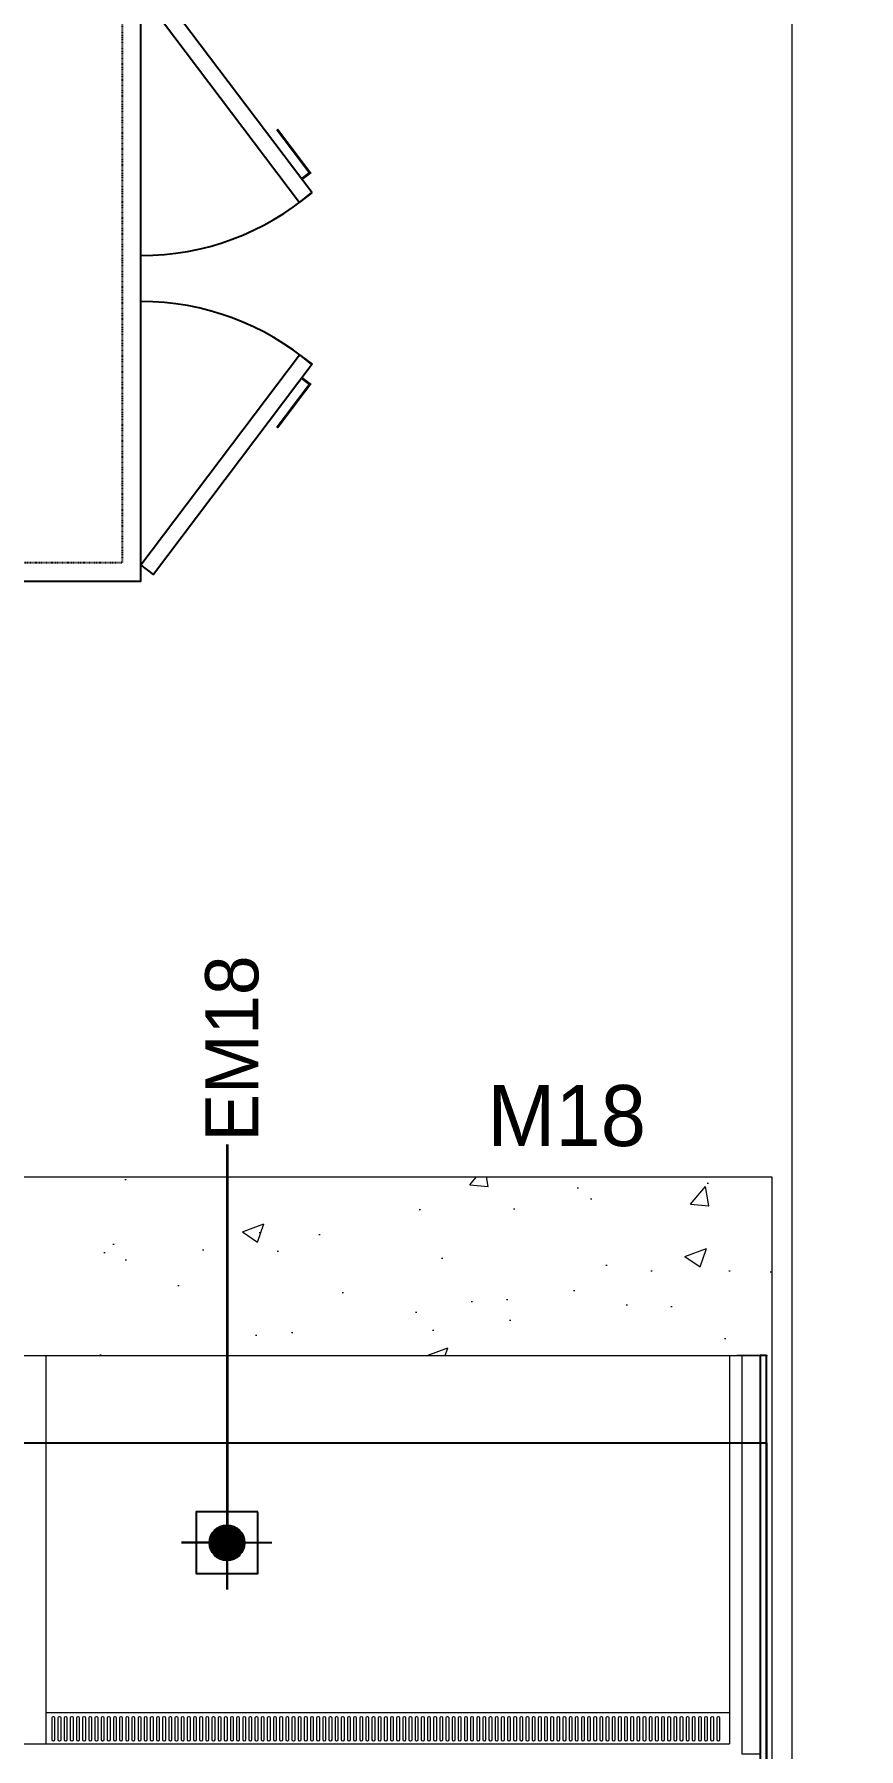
# Model space of a CAD drawing. Header units: centimetres. Extents: x -72470 to -43129, y -18750 to -16337.
# Drawn here: x -54829 to -54695.1, y -17297.2 to -17018.9 of the extents above; entities that cross this region are included whole.
import ezdxf

# ---------------------------------------------------------------- set-up
doc = ezdxf.new("R2010")
doc.units = ezdxf.units.CM
doc.header["$MEASUREMENT"] = 0
doc.linetypes.add('Dashed', pattern=[0.0056444444656372, 0.0028222222328186, -0.0028222222328186])
doc.linetypes.add('DUZ', pattern=[0])
doc.layers.get('0').update_dxf_attribs({"linetype": 'DUZ', "lineweight": 0})
for name, color, linetype in [('-DWG_ANA', 7, 'Continuous'), ('002 Çizgi', 7, 'Continuous'), ('11-021_500-BLOK B-str_zemin_kat$0$2DTARAMA1', 253, 'Continuous'), ('CAM', 4, 'Continuous'), ('S2000-002 Çizgi', 7, 'Continuous')]:
    doc.layers.add(name, color=color, linetype=linetype)
doc.layers.add('ELK', color=1, linetype='Continuous', lineweight=35)
doc.layers.add('TEFRIS', color=30, linetype='Continuous', lineweight=9)
doc.styles.add('TAKSİM', font='GOTHIC.TTF', dxfattribs={"height": 20})

# ---------------------------------------------------------------- blocks, each defined once
blk = doc.blocks.new('A$C01E77913')
at = {"layer": 'S2000-002 Çizgi'}
for points in [[(1.999996831329099, 26.79714285829232), (14.9999968313291, 26.79714285829414, -0.4142135623731128), (16.9999968313291, 24.79714285829414), (16.9999968313291, 2.000004429532964, -0.4142135623730951), (14.9999968313291, 4.4295329644e-06), (1.999996831329099, 4.4295347834e-06, -0.4142135623730774), (-3.1686709008e-06, 2.000004429534783), (-3.1686709008e-06, 24.79714285829232, -0.4142135623730951)], [(3.999996831329098, 24.79714285829141), (12.99999683132819, 24.79714285829232, -0.4142135623731679), (14.9999968313291, 22.79714285829232), (14.99999683132819, 4.000004429532964, -0.4142135623731362), (12.99999683132819, 2.000004429532964), (3.999996831329098, 2.000004429533873, -0.4142135623730466), (1.999996831329099, 4.000004429533873), (1.999996831329099, 22.79714285829141, -0.4142135623730541)]]:
    blk.add_lwpolyline(points, format="xyb", close=True, dxfattribs=at)
blk.add_lwpolyline([(4.713619910745819, 14.26656825662758), (12.2114784227283, 14.26656825662758), (12.2114784227283, 13.5171988007387), (4.713619910745819, 13.5171988007387)], close=True, dxfattribs=at)
blk.add_circle((8.462549166737062, 13.86656825662794), 3.823091046240757, dxfattribs=at)
blk = doc.blocks.new('A$C6C637BAC')
at = {"layer": '002 Çizgi', "color": 7}
for p, q in [((2.000064334431954, 139.9999900990297), (2.000064334431954, -9.900970326270908e-06)), ((55.31839607636357, 132.6686548947619), (55.31839607636357, 105.9968564754163)), ((59.66420006782573, 105.9968564754163), (59.66420006782573, 132.6686548947619)), ((63.14235428599204, 127.7038138954849), (63.59588721928594, 128.5208203922411)), ((63.59588721928594, 128.5208203922411), (64.23708895256277, 129.0110242902992)), ((64.23708895256277, 129.0110242902992), (64.97212508582743, 129.1744255896483)), ((64.97212508582743, 129.1744255896483), (65.70716121909209, 129.0110242902992)), ((65.70716121909209, 129.0110242902992), (66.34836295236164, 128.5208203922411)), ((66.34836295236164, 128.5208203922411), (66.80189588565554, 127.7038138954849)), ((62.97032455267617, 126.5600048000233), (63.14235428599204, 127.7038138954849)), ((63.14235428599204, 125.1030098808005), (62.97032455267617, 126.5600048000233)), ((66.80189588565554, 127.7038138954849), (66.9739256189714, 126.5600048000233)), ((66.9739256189714, 126.5600048000233), (66.80189588565554, 125.1030098808042)), ((63.59588721928594, 123.400913012556), (63.14235428599204, 125.1030098808005)), ((64.2370889525555, 121.5354148449551), (63.59588721928594, 123.400913012556)), ((66.34836295236164, 123.400913012556), (65.70716121908481, 121.5354148449551)), ((66.80189588565554, 125.1030098808042), (66.34836295236164, 123.400913012556)), ((64.97212508582015, 119.5882160276815), (64.2370889525555, 121.5354148449551)), ((65.70716121908481, 121.5354148449551), (64.97212508582015, 119.5882160276815)), ((64.2370889525555, 117.6410172104079), (63.59588721928594, 115.775519042807)), ((64.97212508582015, 119.5882160276815), (64.2370889525555, 117.6410172104079)), ((65.70716121908481, 117.6410172104079), (64.97212508582015, 119.5882160276815)), ((66.34836295236164, 115.775519042807), (65.70716121908481, 117.6410172104079)), ((63.59588721928594, 115.775519042807), (63.14235428599204, 114.0734221745588)), ((66.80189588565554, 114.0734221745588), (66.34836295236164, 115.775519042807)), ((63.14235428599204, 114.0734221745588), (62.97032455267617, 112.6164272553397)), ((62.97032455267617, 112.6164272553397), (63.14235428599204, 111.472618159878)), ((63.14235428599204, 111.472618159878), (63.59588721928594, 110.6556116631218)), ((66.34836295236164, 110.6556116631182), (66.80189588565554, 111.472618159878)), ((66.9739256189714, 112.6164272553397), (66.80189588565554, 114.0734221745588)), ((66.80189588565554, 111.472618159878), (66.9739256189714, 112.6164272553397)), ((63.59588721928594, 110.6556116631218), (64.23708895256277, 110.1654077650637)), ((64.23708895256277, 110.1654077650637), (64.97212508582743, 110.0020064657147)), ((64.97212508582743, 110.0020064657147), (65.70716121909209, 110.1654077650637)), ((65.70716121909209, 110.1654077650637), (66.34836295236164, 110.6556116631182))]:
    blk.add_line(p, q, dxfattribs=at)
for points in [[(70.00006433443195, 139.9999900990297), (6.433443195419386e-05, 139.9999900990297), (6.433443195419386e-05, -9.900970326270908e-06), (70.00006433443195, -9.900970326270908e-06)], [(32.00006433443195, -9.900970326270908e-06), (32.00006433443195, 139.9999900990297), (6.433443195419386e-05, 139.9999900990297), (6.433443195419386e-05, -9.900970326270908e-06)], [(97.81562083283643, 63.03665998900033), (72.04669315234787, 97.14714028755043), (70.00006433443195, 95.60100462672199), (95.76899201492051, 61.49052432817189)], [(97.81562083283643, 35.20474907095559), (72.04669315234787, 1.094268772405485), (70.00006433443195, 2.640404433233925), (95.76899201492051, 36.75088473178403)]]:
    blk.add_lwpolyline(points, close=True, dxfattribs=at)
blk.add_lwpolyline([(2.000064334431954, 97.99999009902967), (70.00006433443195, 97.99999009902967)], dxfattribs=at)
at = {"layer": '002 Çizgi', "color": 7, "linetype": 'Dashed'}
blk.add_lwpolyline([(5.000064334431954, 94.99999009902967), (5.000064334431954, 2.999990099029674), (67.00006433443195, 2.999990099029674), (67.00006433443195, 94.99999009902967)], close=True, dxfattribs=at)
at = {"layer": '002 Çizgi', "color": 7, "const_width": 0.4275}
for points in [[(96.12007025559433, 65.28107020572133), (97.4389023592812, 66.27738831104216), (93.18194567605678, 71.91234677246393), (92.09194870239298, 73.35518214212789)], [(96.12007025559433, 32.96033885423458), (97.4389023592812, 31.96402074891375), (93.18194567605678, 26.32906228749198), (92.09194870239298, 24.88622691782803)]]:
    blk.add_lwpolyline(points, dxfattribs=at)
at = {"layer": '002 Çizgi', "color": 7}
for centre, radius, start, end in [((57.49129807209101, 132.6686548947619), 2.172901995734719, 0, 180), ((53.14549408063613, 105.9968564754163), 2.172901995727443, 180, 0), ((70.00006433443195, 95.60100462672199), 42.74999999999999, 270, 310.50921266378), ((70.00006433443195, 2.640404433233925), 42.74999999999999, 49.49078733621995, 90)]:
    blk.add_arc(centre, radius, start, end, dxfattribs=at)
at = {"layer": '002 Çizgi', "color": 7, "xscale": -1, "rotation": 270}
for p in [(2.601490690518403, 115.5061588306089), (2.601490690518403, 97.50615883060891), (2.601490690518403, 79.50615883060891), (2.601490690518403, 61.50615883060891), (2.601490690518403, 43.50615883060891), (2.601490690518403, 25.50615883060891), (2.601490690518403, 7.506158830608911)]:
    blk.add_blockref('A$C01E77913', p, dxfattribs=at)
blk = doc.blocks.new('A$C611F6802')
at = {"layer": '-DWG_ANA'}
h = blk.add_hatch(dxfattribs=at)
h.set_pattern_fill('ANSI31', color=1, style=0)
h.set_pattern_definition([(45, (-55670.14020227872, -22065.11067284289), (-0.08838834764831843, 0.08838834764831845), [])])
h.paths.add_polyline_path([(4.423971784401617, 7.700424825947266, 1), (10.13888412773802, 7.700424825947266, 1)])
at = {"layer": '-DWG_ANA', "color": 1}
for p, q in [((7.28142795606982, 7.700424825947266), (7.28142795606982, 15.25836134111159)), ((7.28142795606982, 15.25836134111159), (7.28142795606982, 0)), ((7.28142795606982, 7.629180670555797), (0, 7.629180670555797)), ((7.28142795606982, 7.629180670555797), (14.67722620816494, 7.629180670555797)), ((14.67722620816494, 7.629180670555797), (7.28142795606982, 7.629180670555797))]:
    blk.add_line(p, q, dxfattribs=at)
blk.add_lwpolyline([(2.28142795606982, 2.700424825947266), (12.28142795606982, 2.700424825947266), (12.28142795606982, 12.70042482594727), (2.28142795606982, 12.70042482594727)], close=True, dxfattribs=at)
blk.add_circle((7.28142795606982, 7.700424825947266), 2.857456171668203, dxfattribs=at)

msp = doc.modelspace()

# ---------------------------------------------------------------- hatches: boundary and pattern name
h = msp.add_hatch()
h.set_pattern_fill('AR-CONC', color=256, scale=5)
h.set_pattern_definition([(49.99999999999999, (7557.628505473949, -12.02014901494113), (35.86300913003767, -3.137606749129755), [3.75, -41.25]), (355, (7557.628505473949, -12.02014901494113), (-6.937566680650001, 37.60960668500059), [3, -33]), (100.45144446, (7560.617089523949, -12.28161621494113), (28.9254423363556, 34.47199954843147), [3.187009599999997, -35.05710559999996]), (46.18420000000001, (7557.628505473949, -2.020149014941126), (53.36206653357862, -8.275964039653827), [5.625, -61.875]), (96.63563549, (7562.075342723949, -2.709814364941126), (46.73309728371142, 48.70593003872752), [4.7805171, -52.58568799999999]), (351.1841639899999, (7557.628505473949, -2.020149014941126), (46.73309725273866, 48.70593001349951), [4.5, -49.50000005]), (21, (7562.628505473949, -4.520149014941126), (29.84535260592308, -20.13094453326694), [3.75, -41.25]), (326.0000000000001, (7562.628505473949, -4.520149014941126), (12.16576659607909, 36.25750225234265), [3, -33]), (71.45144474, (7565.115618173949, -6.197727714941125), (42.01111883649855, 16.12655764031769), [3.1870095, -35.0571056]), (37.50000000000001, (7557.628505473949, -12.02014901494113), (0.6079927658645334, 16.64469269156557), [0, -32.59999999999999, 0, -33.5, 0, -33.125]), (7.499999999999999, (7557.628505473949, -12.02014901494113), (13.15347687210743, 19.72058559411801), [0, -19.1, 0, -31.85, 0, -12.625]), (327.5, (7546.47850547395, -12.02014901494113), (26.69112180862045, -1.127743586718988), [0, -12.5, 0, -39, 0, -51.75]), (317.5, (7541.47850547395, -12.02014901494113), (29.15930846711931, 5.005249116615886), [0, -16.25, 0, -25.9, 0, -36.75])])
h.paths.add_polyline_path([(-54709.23304321599, -17204.36617192873), (-54833.11687720778, -17204.36617192873), (-54833.11687720778, -17233.36617192873), (-54710.11687720778, -17233.36617192873), (-54710.11687720778, -17301.01617192873), (-54710.11687720778, -17302.51617192873), (-54710.11687720778, -17304.36617192873), (-54709.23304321599, -17304.36617192873)])
at = {"layer": '11-021_500-BLOK B-str_zemin_kat$0$2DTARAMA1'}
h = msp.add_hatch(dxfattribs=at)
h.set_pattern_fill('ANSI33', color=256, scale=100)
h.set_pattern_definition([(45, (-413509.5235000515, -192690.2066484655), (-17.67766952966369, 17.67766952966369), []), (45, (-413491.8458305515, -192690.2066484655), (-17.67766952966369, 17.67766952966369), [12.5, -6.25])])
edge = h.paths.add_edge_path()
edge.add_arc((-53448.18576900393, -17219.43709981061), 40, 0, 360)
edge = h.paths.add_edge_path()
edge.add_arc((-54288.18576900393, -17219.43709981061), 40, 0, 360)
edge = h.paths.add_edge_path()
edge.add_arc((-55128.18576900393, -17219.43709981061), 40, 0, 360)
edge = h.paths.add_edge_path()
edge.add_arc((-55968.18576900393, -17219.43709981061), 40, 0, 360)
h.paths.add_polyline_path([(-54835.71432833868, -17053.77368003472), (-54661.95784812042, -17053.77368003472), (-54661.95784812042, -17007.82211113978), (-54835.71432833868, -17007.82211113978)], flags=9)
h.paths.add_polyline_path([(-53982.50537089037, -17053.79925984381), (-53808.73865874844, -17053.79925984381), (-53808.73865874844, -17007.81699517807), (-53982.50537089037, -17007.81699517807)], flags=9)
h.paths.add_polyline_path([(-55675.71944430051, -17053.79925984381), (-55520.59938973019, -17053.79925984381), (-55520.59938973019, -17007.81699517807), (-55675.71944430051, -17007.81699517807)], flags=9)
edge = h.paths.add_edge_path()
edge.add_arc((-56808.18576900393, -17219.43709981061), 40, 0, 360)
edge = h.paths.add_edge_path()
edge.add_arc((-55128.18576900393, -18059.43709981061), 40, 0, 360)
edge = h.paths.add_edge_path()
edge.add_arc((-54288.18576900393, -18059.43709981061), 40, 0, 360)
edge = h.paths.add_edge_path()
edge.add_arc((-53448.18576900393, -18059.43709981061), 40, 0, 360)

# ---------------------------------------------------------------- linework, layer by layer
for p, q in [((-54833.11687720778, -17233.36617192873), (-54709.91687720778, -17233.36617192873)), ((-54827.11687720778, -17233.36617192873), (-54827.11687720778, -17296.36617192873)), ((-54716.11687720778, -17233.36617192873), (-54716.11687720778, -17296.36617192873)), ((-54710.11687720778, -17233.36617192873), (-54714.91687720778, -17233.36617192873)), ((-54710.11687720778, -17233.36617192873), (-54714.91687720778, -17233.36617192873)), ((-54711.11687720778, -17233.36617192873), (-54711.11687720778, -17301.01617192873)), ((-54710.11687720778, -17249.36617192873), (-54710.11687720778, -17304.36617192873)), ((-54716.11687720777, -17291.36617192873), (-54827.11687720778, -17291.36617192873)), ((-54833.11687720778, -17296.36617192873), (-54716.11687720778, -17296.36617192873))]:
    msp.add_line(p, q)
at = {"color": 7, "lineweight": 0}
for p, q in [((-54833.11687720778, -17233.36617192873), (-54709.91687720778, -17233.36617192873)), ((-54710.11687720778, -17233.36617192873), (-54714.91687720778, -17233.36617192873)), ((-54710.11687720778, -17233.36617192873), (-54714.91687720778, -17233.36617192873))]:
    msp.add_line(p, q, dxfattribs=at)
msp.add_lwpolyline([(-54714.11687720778, -17298.01617192873), (-54711.09945952706, -17298.01617192873), (-54711.09945952706, -17233.36617192873), (-54714.11687720778, -17233.36617192873)], close=True)
for points in [[(-54826.11687720778, -17295.73638267815), (-54826.11687720778, -17292.13638267816, -0.414213562373095), (-54825.91687720778, -17291.93638267816), (-54825.91687720778, -17291.93638267816, -0.414213562373095), (-54825.71687720779, -17292.13638267816), (-54825.71687720779, -17295.73638267815, -0.414213562373095), (-54825.91687720778, -17295.93638267816), (-54825.91687720778, -17295.93638267816, -0.414213562373095)], [(-54825.11687720778, -17295.73638267815), (-54825.11687720778, -17292.13638267816, -0.414213562373095), (-54824.91687720778, -17291.93638267816), (-54824.91687720778, -17291.93638267816, -0.414213562373095), (-54824.71687720779, -17292.13638267816), (-54824.71687720779, -17295.73638267815, -0.414213562373095), (-54824.91687720778, -17295.93638267816), (-54824.91687720778, -17295.93638267816, -0.414213562373095)], [(-54824.11687720778, -17295.73638267815), (-54824.11687720778, -17292.13638267816, -0.414213562373095), (-54823.91687720778, -17291.93638267816), (-54823.91687720778, -17291.93638267816, -0.414213562373095), (-54823.71687720779, -17292.13638267816), (-54823.71687720779, -17295.73638267815, -0.414213562373095), (-54823.91687720778, -17295.93638267816), (-54823.91687720778, -17295.93638267816, -0.414213562373095)], [(-54823.11687720778, -17295.73638267815), (-54823.11687720778, -17292.13638267816, -0.414213562373095), (-54822.91687720778, -17291.93638267816), (-54822.91687720778, -17291.93638267816, -0.414213562373095), (-54822.71687720779, -17292.13638267816), (-54822.71687720779, -17295.73638267815, -0.414213562373095), (-54822.91687720778, -17295.93638267816), (-54822.91687720778, -17295.93638267816, -0.414213562373095)], [(-54822.11687720778, -17295.73638267815), (-54822.11687720778, -17292.13638267816, -0.414213562373095), (-54821.91687720778, -17291.93638267816), (-54821.91687720778, -17291.93638267816, -0.414213562373095), (-54821.71687720779, -17292.13638267816), (-54821.71687720779, -17295.73638267815, -0.414213562373095), (-54821.91687720778, -17295.93638267816), (-54821.91687720778, -17295.93638267816, -0.414213562373095)], [(-54821.11687720778, -17295.73638267815), (-54821.11687720778, -17292.13638267816, -0.414213562373095), (-54820.91687720778, -17291.93638267816), (-54820.91687720778, -17291.93638267816, -0.414213562373095), (-54820.71687720779, -17292.13638267816), (-54820.71687720779, -17295.73638267815, -0.414213562373095), (-54820.91687720778, -17295.93638267816), (-54820.91687720778, -17295.93638267816, -0.414213562373095)], [(-54820.11687720778, -17295.73638267815), (-54820.11687720778, -17292.13638267816, -0.414213562373095), (-54819.91687720778, -17291.93638267816), (-54819.91687720778, -17291.93638267816, -0.414213562373095), (-54819.71687720779, -17292.13638267816), (-54819.71687720779, -17295.73638267815, -0.414213562373095), (-54819.91687720778, -17295.93638267816), (-54819.91687720778, -17295.93638267816, -0.414213562373095)], [(-54819.11687720778, -17295.73638267815), (-54819.11687720778, -17292.13638267816, -0.414213562373095), (-54818.91687720778, -17291.93638267816), (-54818.91687720778, -17291.93638267816, -0.414213562373095), (-54818.71687720779, -17292.13638267816), (-54818.71687720779, -17295.73638267815, -0.414213562373095), (-54818.91687720778, -17295.93638267816), (-54818.91687720778, -17295.93638267816, -0.414213562373095)], [(-54818.11687720778, -17295.73638267815), (-54818.11687720778, -17292.13638267816, -0.414213562373095), (-54817.91687720778, -17291.93638267816), (-54817.91687720778, -17291.93638267816, -0.414213562373095), (-54817.71687720779, -17292.13638267816), (-54817.71687720779, -17295.73638267815, -0.414213562373095), (-54817.91687720778, -17295.93638267816), (-54817.91687720778, -17295.93638267816, -0.414213562373095)], [(-54817.11687720778, -17295.73638267815), (-54817.11687720778, -17292.13638267816, -0.414213562373095), (-54816.91687720778, -17291.93638267816), (-54816.91687720778, -17291.93638267816, -0.414213562373095), (-54816.71687720779, -17292.13638267816), (-54816.71687720779, -17295.73638267815, -0.414213562373095), (-54816.91687720778, -17295.93638267816), (-54816.91687720778, -17295.93638267816, -0.414213562373095)], [(-54816.11687720778, -17295.73638267815), (-54816.11687720778, -17292.13638267816, -0.414213562373095), (-54815.91687720778, -17291.93638267816), (-54815.91687720778, -17291.93638267816, -0.414213562373095), (-54815.71687720779, -17292.13638267816), (-54815.71687720779, -17295.73638267815, -0.414213562373095), (-54815.91687720778, -17295.93638267816), (-54815.91687720778, -17295.93638267816, -0.414213562373095)], [(-54815.11687720778, -17295.73638267815), (-54815.11687720778, -17292.13638267816, -0.414213562373095), (-54814.91687720778, -17291.93638267816), (-54814.91687720778, -17291.93638267816, -0.414213562373095), (-54814.71687720779, -17292.13638267816), (-54814.71687720779, -17295.73638267815, -0.414213562373095), (-54814.91687720778, -17295.93638267816), (-54814.91687720778, -17295.93638267816, -0.414213562373095)], [(-54814.11687720778, -17295.73638267815), (-54814.11687720778, -17292.13638267816, -0.414213562373095), (-54813.91687720778, -17291.93638267816), (-54813.91687720778, -17291.93638267816, -0.414213562373095), (-54813.71687720779, -17292.13638267816), (-54813.71687720779, -17295.73638267815, -0.414213562373095), (-54813.91687720778, -17295.93638267816), (-54813.91687720778, -17295.93638267816, -0.414213562373095)], [(-54813.11687720778, -17295.73638267815), (-54813.11687720778, -17292.13638267816, -0.414213562373095), (-54812.91687720778, -17291.93638267816), (-54812.91687720778, -17291.93638267816, -0.414213562373095), (-54812.71687720779, -17292.13638267816), (-54812.71687720779, -17295.73638267815, -0.414213562373095), (-54812.91687720778, -17295.93638267816), (-54812.91687720778, -17295.93638267816, -0.414213562373095)], [(-54812.11687720778, -17295.73638267815), (-54812.11687720778, -17292.13638267816, -0.414213562373095), (-54811.91687720778, -17291.93638267816), (-54811.91687720778, -17291.93638267816, -0.414213562373095), (-54811.71687720779, -17292.13638267816), (-54811.71687720779, -17295.73638267815, -0.414213562373095), (-54811.91687720778, -17295.93638267816), (-54811.91687720778, -17295.93638267816, -0.414213562373095)], [(-54811.11687720778, -17295.73638267815), (-54811.11687720778, -17292.13638267816, -0.414213562373095), (-54810.91687720778, -17291.93638267816), (-54810.91687720778, -17291.93638267816, -0.414213562373095), (-54810.71687720779, -17292.13638267816), (-54810.71687720779, -17295.73638267815, -0.414213562373095), (-54810.91687720778, -17295.93638267816), (-54810.91687720778, -17295.93638267816, -0.414213562373095)], [(-54810.11687720778, -17295.73638267815), (-54810.11687720778, -17292.13638267816, -0.414213562373095), (-54809.91687720778, -17291.93638267816), (-54809.91687720778, -17291.93638267816, -0.414213562373095), (-54809.71687720779, -17292.13638267816), (-54809.71687720779, -17295.73638267815, -0.414213562373095), (-54809.91687720778, -17295.93638267816), (-54809.91687720778, -17295.93638267816, -0.414213562373095)], [(-54809.11687720778, -17295.73638267815), (-54809.11687720778, -17292.13638267816, -0.414213562373095), (-54808.91687720778, -17291.93638267816), (-54808.91687720778, -17291.93638267816, -0.414213562373095), (-54808.71687720779, -17292.13638267816), (-54808.71687720779, -17295.73638267815, -0.414213562373095), (-54808.91687720778, -17295.93638267816), (-54808.91687720778, -17295.93638267816, -0.414213562373095)], [(-54808.11687720778, -17295.73638267815), (-54808.11687720778, -17292.13638267816, -0.414213562373095), (-54807.91687720778, -17291.93638267816), (-54807.91687720778, -17291.93638267816, -0.414213562373095), (-54807.71687720779, -17292.13638267816), (-54807.71687720779, -17295.73638267815, -0.414213562373095), (-54807.91687720778, -17295.93638267816), (-54807.91687720778, -17295.93638267816, -0.414213562373095)], [(-54807.11687720778, -17295.73638267815), (-54807.11687720778, -17292.13638267816, -0.414213562373095), (-54806.91687720778, -17291.93638267816), (-54806.91687720778, -17291.93638267816, -0.414213562373095), (-54806.71687720779, -17292.13638267816), (-54806.71687720779, -17295.73638267815, -0.414213562373095), (-54806.91687720778, -17295.93638267816), (-54806.91687720778, -17295.93638267816, -0.414213562373095)], [(-54806.11687720778, -17295.73638267815), (-54806.11687720778, -17292.13638267816, -0.414213562373095), (-54805.91687720778, -17291.93638267816), (-54805.91687720778, -17291.93638267816, -0.414213562373095), (-54805.71687720779, -17292.13638267816), (-54805.71687720779, -17295.73638267815, -0.414213562373095), (-54805.91687720778, -17295.93638267816), (-54805.91687720778, -17295.93638267816, -0.414213562373095)], [(-54805.11687720778, -17295.73638267815), (-54805.11687720778, -17292.13638267816, -0.414213562373095), (-54804.91687720778, -17291.93638267816), (-54804.91687720778, -17291.93638267816, -0.414213562373095), (-54804.71687720779, -17292.13638267816), (-54804.71687720779, -17295.73638267815, -0.414213562373095), (-54804.91687720778, -17295.93638267816), (-54804.91687720778, -17295.93638267816, -0.414213562373095)], [(-54804.11687720778, -17295.73638267815), (-54804.11687720778, -17292.13638267816, -0.414213562373095), (-54803.91687720778, -17291.93638267816), (-54803.91687720778, -17291.93638267816, -0.414213562373095), (-54803.71687720779, -17292.13638267816), (-54803.71687720779, -17295.73638267815, -0.414213562373095), (-54803.91687720778, -17295.93638267816), (-54803.91687720778, -17295.93638267816, -0.414213562373095)], [(-54803.11687720778, -17295.73638267815), (-54803.11687720778, -17292.13638267816, -0.414213562373095), (-54802.91687720778, -17291.93638267816), (-54802.91687720778, -17291.93638267816, -0.414213562373095), (-54802.71687720779, -17292.13638267816), (-54802.71687720779, -17295.73638267815, -0.414213562373095), (-54802.91687720778, -17295.93638267816), (-54802.91687720778, -17295.93638267816, -0.414213562373095)], [(-54802.11687720778, -17295.73638267815), (-54802.11687720778, -17292.13638267816, -0.414213562373095), (-54801.91687720778, -17291.93638267816), (-54801.91687720778, -17291.93638267816, -0.414213562373095), (-54801.71687720779, -17292.13638267816), (-54801.71687720779, -17295.73638267815, -0.414213562373095), (-54801.91687720778, -17295.93638267816), (-54801.91687720778, -17295.93638267816, -0.414213562373095)], [(-54801.11687720778, -17295.73638267815), (-54801.11687720778, -17292.13638267816, -0.414213562373095), (-54800.91687720778, -17291.93638267816), (-54800.91687720778, -17291.93638267816, -0.414213562373095), (-54800.71687720779, -17292.13638267816), (-54800.71687720779, -17295.73638267815, -0.414213562373095), (-54800.91687720778, -17295.93638267816), (-54800.91687720778, -17295.93638267816, -0.414213562373095)], [(-54800.11687720778, -17295.73638267815), (-54800.11687720778, -17292.13638267816, -0.414213562373095), (-54799.91687720778, -17291.93638267816), (-54799.91687720778, -17291.93638267816, -0.414213562373095), (-54799.71687720779, -17292.13638267816), (-54799.71687720779, -17295.73638267815, -0.414213562373095), (-54799.91687720778, -17295.93638267816), (-54799.91687720778, -17295.93638267816, -0.414213562373095)], [(-54799.11687720778, -17295.73638267815), (-54799.11687720778, -17292.13638267816, -0.414213562373095), (-54798.91687720778, -17291.93638267816), (-54798.91687720778, -17291.93638267816, -0.414213562373095), (-54798.71687720779, -17292.13638267816), (-54798.71687720779, -17295.73638267815, -0.414213562373095), (-54798.91687720778, -17295.93638267816), (-54798.91687720778, -17295.93638267816, -0.414213562373095)], [(-54798.11687720778, -17295.73638267815), (-54798.11687720778, -17292.13638267816, -0.414213562373095), (-54797.91687720778, -17291.93638267816), (-54797.91687720778, -17291.93638267816, -0.414213562373095), (-54797.71687720779, -17292.13638267816), (-54797.71687720779, -17295.73638267815, -0.414213562373095), (-54797.91687720778, -17295.93638267816), (-54797.91687720778, -17295.93638267816, -0.414213562373095)], [(-54797.11687720778, -17295.73638267815), (-54797.11687720778, -17292.13638267816, -0.414213562373095), (-54796.91687720778, -17291.93638267816), (-54796.91687720778, -17291.93638267816, -0.414213562373095), (-54796.71687720779, -17292.13638267816), (-54796.71687720779, -17295.73638267815, -0.414213562373095), (-54796.91687720778, -17295.93638267816), (-54796.91687720778, -17295.93638267816, -0.414213562373095)], [(-54796.11687720778, -17295.73638267815), (-54796.11687720778, -17292.13638267816, -0.414213562373095), (-54795.91687720778, -17291.93638267816), (-54795.91687720778, -17291.93638267816, -0.414213562373095), (-54795.71687720779, -17292.13638267816), (-54795.71687720779, -17295.73638267815, -0.414213562373095), (-54795.91687720778, -17295.93638267816), (-54795.91687720778, -17295.93638267816, -0.414213562373095)], [(-54795.11687720778, -17295.73638267815), (-54795.11687720778, -17292.13638267816, -0.414213562373095), (-54794.91687720778, -17291.93638267816), (-54794.91687720778, -17291.93638267816, -0.414213562373095), (-54794.71687720779, -17292.13638267816), (-54794.71687720779, -17295.73638267815, -0.414213562373095), (-54794.91687720778, -17295.93638267816), (-54794.91687720778, -17295.93638267816, -0.414213562373095)], [(-54794.11687720778, -17295.73638267815), (-54794.11687720778, -17292.13638267816, -0.414213562373095), (-54793.91687720778, -17291.93638267816), (-54793.91687720778, -17291.93638267816, -0.414213562373095), (-54793.71687720779, -17292.13638267816), (-54793.71687720779, -17295.73638267815, -0.414213562373095), (-54793.91687720778, -17295.93638267816), (-54793.91687720778, -17295.93638267816, -0.414213562373095)], [(-54793.11687720778, -17295.73638267815), (-54793.11687720778, -17292.13638267816, -0.414213562373095), (-54792.91687720778, -17291.93638267816), (-54792.91687720778, -17291.93638267816, -0.414213562373095), (-54792.71687720779, -17292.13638267816), (-54792.71687720779, -17295.73638267815, -0.414213562373095), (-54792.91687720778, -17295.93638267816), (-54792.91687720778, -17295.93638267816, -0.414213562373095)], [(-54792.11687720778, -17295.73638267815), (-54792.11687720778, -17292.13638267816, -0.414213562373095), (-54791.91687720778, -17291.93638267816), (-54791.91687720778, -17291.93638267816, -0.414213562373095), (-54791.71687720779, -17292.13638267816), (-54791.71687720779, -17295.73638267815, -0.414213562373095), (-54791.91687720778, -17295.93638267816), (-54791.91687720778, -17295.93638267816, -0.414213562373095)], [(-54791.11687720778, -17295.73638267815), (-54791.11687720778, -17292.13638267816, -0.414213562373095), (-54790.91687720778, -17291.93638267816), (-54790.91687720778, -17291.93638267816, -0.414213562373095), (-54790.71687720779, -17292.13638267816), (-54790.71687720779, -17295.73638267815, -0.414213562373095), (-54790.91687720778, -17295.93638267816), (-54790.91687720778, -17295.93638267816, -0.414213562373095)], [(-54790.11687720778, -17295.73638267815), (-54790.11687720778, -17292.13638267816, -0.414213562373095), (-54789.91687720778, -17291.93638267816), (-54789.91687720778, -17291.93638267816, -0.414213562373095), (-54789.71687720779, -17292.13638267816), (-54789.71687720779, -17295.73638267815, -0.414213562373095), (-54789.91687720778, -17295.93638267816), (-54789.91687720778, -17295.93638267816, -0.414213562373095)], [(-54789.11687720778, -17295.73638267815), (-54789.11687720778, -17292.13638267816, -0.414213562373095), (-54788.91687720778, -17291.93638267816), (-54788.91687720778, -17291.93638267816, -0.414213562373095), (-54788.71687720779, -17292.13638267816), (-54788.71687720779, -17295.73638267815, -0.414213562373095), (-54788.91687720778, -17295.93638267816), (-54788.91687720778, -17295.93638267816, -0.414213562373095)], [(-54788.11687720778, -17295.73638267815), (-54788.11687720778, -17292.13638267816, -0.414213562373095), (-54787.91687720778, -17291.93638267816), (-54787.91687720778, -17291.93638267816, -0.414213562373095), (-54787.71687720779, -17292.13638267816), (-54787.71687720779, -17295.73638267815, -0.414213562373095), (-54787.91687720778, -17295.93638267816), (-54787.91687720778, -17295.93638267816, -0.414213562373095)], [(-54787.11687720778, -17295.73638267815), (-54787.11687720778, -17292.13638267816, -0.414213562373095), (-54786.91687720778, -17291.93638267816), (-54786.91687720778, -17291.93638267816, -0.414213562373095), (-54786.71687720779, -17292.13638267816), (-54786.71687720779, -17295.73638267815, -0.414213562373095), (-54786.91687720778, -17295.93638267816), (-54786.91687720778, -17295.93638267816, -0.414213562373095)], [(-54786.11687720778, -17295.73638267815), (-54786.11687720778, -17292.13638267816, -0.414213562373095), (-54785.91687720778, -17291.93638267816), (-54785.91687720778, -17291.93638267816, -0.414213562373095), (-54785.71687720779, -17292.13638267816), (-54785.71687720779, -17295.73638267815, -0.414213562373095), (-54785.91687720778, -17295.93638267816), (-54785.91687720778, -17295.93638267816, -0.414213562373095)], [(-54785.11687720778, -17295.73638267815), (-54785.11687720778, -17292.13638267816, -0.414213562373095), (-54784.91687720778, -17291.93638267816), (-54784.91687720778, -17291.93638267816, -0.414213562373095), (-54784.71687720779, -17292.13638267816), (-54784.71687720779, -17295.73638267815, -0.414213562373095), (-54784.91687720778, -17295.93638267816), (-54784.91687720778, -17295.93638267816, -0.414213562373095)], [(-54784.11687720778, -17295.73638267815), (-54784.11687720778, -17292.13638267816, -0.414213562373095), (-54783.91687720778, -17291.93638267816), (-54783.91687720778, -17291.93638267816, -0.414213562373095), (-54783.71687720779, -17292.13638267816), (-54783.71687720779, -17295.73638267815, -0.414213562373095), (-54783.91687720778, -17295.93638267816), (-54783.91687720778, -17295.93638267816, -0.414213562373095)], [(-54783.11687720778, -17295.73638267815), (-54783.11687720778, -17292.13638267816, -0.414213562373095), (-54782.91687720778, -17291.93638267816), (-54782.91687720778, -17291.93638267816, -0.414213562373095), (-54782.71687720779, -17292.13638267816), (-54782.71687720779, -17295.73638267815, -0.414213562373095), (-54782.91687720778, -17295.93638267816), (-54782.91687720778, -17295.93638267816, -0.414213562373095)], [(-54782.11687720778, -17295.73638267815), (-54782.11687720778, -17292.13638267816, -0.414213562373095), (-54781.91687720778, -17291.93638267816), (-54781.91687720778, -17291.93638267816, -0.414213562373095), (-54781.71687720779, -17292.13638267816), (-54781.71687720779, -17295.73638267815, -0.414213562373095), (-54781.91687720778, -17295.93638267816), (-54781.91687720778, -17295.93638267816, -0.414213562373095)], [(-54781.11687720778, -17295.73638267815), (-54781.11687720778, -17292.13638267816, -0.414213562373095), (-54780.91687720778, -17291.93638267816), (-54780.91687720778, -17291.93638267816, -0.414213562373095), (-54780.71687720779, -17292.13638267816), (-54780.71687720779, -17295.73638267815, -0.414213562373095), (-54780.91687720778, -17295.93638267816), (-54780.91687720778, -17295.93638267816, -0.414213562373095)], [(-54780.11687720778, -17295.73638267815), (-54780.11687720778, -17292.13638267816, -0.414213562373095), (-54779.91687720778, -17291.93638267816), (-54779.91687720778, -17291.93638267816, -0.414213562373095), (-54779.71687720779, -17292.13638267816), (-54779.71687720779, -17295.73638267815, -0.414213562373095), (-54779.91687720778, -17295.93638267816), (-54779.91687720778, -17295.93638267816, -0.414213562373095)], [(-54779.11687720778, -17295.73638267815), (-54779.11687720778, -17292.13638267816, -0.414213562373095), (-54778.91687720778, -17291.93638267816), (-54778.91687720778, -17291.93638267816, -0.414213562373095), (-54778.71687720779, -17292.13638267816), (-54778.71687720779, -17295.73638267815, -0.414213562373095), (-54778.91687720778, -17295.93638267816), (-54778.91687720778, -17295.93638267816, -0.414213562373095)], [(-54778.11687720778, -17295.73638267815), (-54778.11687720778, -17292.13638267816, -0.414213562373095), (-54777.91687720778, -17291.93638267816), (-54777.91687720778, -17291.93638267816, -0.414213562373095), (-54777.71687720779, -17292.13638267816), (-54777.71687720779, -17295.73638267815, -0.414213562373095), (-54777.91687720778, -17295.93638267816), (-54777.91687720778, -17295.93638267816, -0.414213562373095)], [(-54777.11687720778, -17295.73638267815), (-54777.11687720778, -17292.13638267816, -0.414213562373095), (-54776.91687720778, -17291.93638267816), (-54776.91687720778, -17291.93638267816, -0.414213562373095), (-54776.71687720779, -17292.13638267816), (-54776.71687720779, -17295.73638267815, -0.414213562373095), (-54776.91687720778, -17295.93638267816), (-54776.91687720778, -17295.93638267816, -0.414213562373095)], [(-54776.11687720778, -17295.73638267815), (-54776.11687720778, -17292.13638267816, -0.414213562373095), (-54775.91687720778, -17291.93638267816), (-54775.91687720778, -17291.93638267816, -0.414213562373095), (-54775.71687720779, -17292.13638267816), (-54775.71687720779, -17295.73638267815, -0.414213562373095), (-54775.91687720778, -17295.93638267816), (-54775.91687720778, -17295.93638267816, -0.414213562373095)], [(-54775.11687720778, -17295.73638267815), (-54775.11687720778, -17292.13638267816, -0.414213562373095), (-54774.91687720778, -17291.93638267816), (-54774.91687720778, -17291.93638267816, -0.414213562373095), (-54774.71687720779, -17292.13638267816), (-54774.71687720779, -17295.73638267815, -0.414213562373095), (-54774.91687720778, -17295.93638267816), (-54774.91687720778, -17295.93638267816, -0.414213562373095)], [(-54774.11687720778, -17295.73638267815), (-54774.11687720778, -17292.13638267816, -0.414213562373095), (-54773.91687720778, -17291.93638267816), (-54773.91687720778, -17291.93638267816, -0.414213562373095), (-54773.71687720779, -17292.13638267816), (-54773.71687720779, -17295.73638267815, -0.414213562373095), (-54773.91687720778, -17295.93638267816), (-54773.91687720778, -17295.93638267816, -0.414213562373095)], [(-54773.11687720778, -17295.73638267815), (-54773.11687720778, -17292.13638267816, -0.414213562373095), (-54772.91687720778, -17291.93638267816), (-54772.91687720778, -17291.93638267816, -0.414213562373095), (-54772.71687720779, -17292.13638267816), (-54772.71687720779, -17295.73638267815, -0.414213562373095), (-54772.91687720778, -17295.93638267816), (-54772.91687720778, -17295.93638267816, -0.414213562373095)], [(-54772.11687720778, -17295.73638267815), (-54772.11687720778, -17292.13638267816, -0.414213562373095), (-54771.91687720778, -17291.93638267816), (-54771.91687720778, -17291.93638267816, -0.414213562373095), (-54771.71687720779, -17292.13638267816), (-54771.71687720779, -17295.73638267815, -0.414213562373095), (-54771.91687720778, -17295.93638267816), (-54771.91687720778, -17295.93638267816, -0.414213562373095)], [(-54771.11687720778, -17295.73638267815), (-54771.11687720778, -17292.13638267816, -0.414213562373095), (-54770.91687720778, -17291.93638267816), (-54770.91687720778, -17291.93638267816, -0.414213562373095), (-54770.71687720779, -17292.13638267816), (-54770.71687720779, -17295.73638267815, -0.414213562373095), (-54770.91687720778, -17295.93638267816), (-54770.91687720778, -17295.93638267816, -0.414213562373095)], [(-54770.11687720778, -17295.73638267815), (-54770.11687720778, -17292.13638267816, -0.414213562373095), (-54769.91687720778, -17291.93638267816), (-54769.91687720778, -17291.93638267816, -0.414213562373095), (-54769.71687720779, -17292.13638267816), (-54769.71687720779, -17295.73638267815, -0.414213562373095), (-54769.91687720778, -17295.93638267816), (-54769.91687720778, -17295.93638267816, -0.414213562373095)], [(-54769.11687720778, -17295.73638267815), (-54769.11687720778, -17292.13638267816, -0.414213562373095), (-54768.91687720778, -17291.93638267816), (-54768.91687720778, -17291.93638267816, -0.414213562373095), (-54768.71687720779, -17292.13638267816), (-54768.71687720779, -17295.73638267815, -0.414213562373095), (-54768.91687720778, -17295.93638267816), (-54768.91687720778, -17295.93638267816, -0.414213562373095)], [(-54768.11687720778, -17295.73638267815), (-54768.11687720778, -17292.13638267816, -0.414213562373095), (-54767.91687720778, -17291.93638267816), (-54767.91687720778, -17291.93638267816, -0.414213562373095), (-54767.71687720779, -17292.13638267816), (-54767.71687720779, -17295.73638267815, -0.414213562373095), (-54767.91687720778, -17295.93638267816), (-54767.91687720778, -17295.93638267816, -0.414213562373095)], [(-54767.11687720778, -17295.73638267815), (-54767.11687720778, -17292.13638267816, -0.414213562373095), (-54766.91687720778, -17291.93638267816), (-54766.91687720778, -17291.93638267816, -0.414213562373095), (-54766.71687720779, -17292.13638267816), (-54766.71687720779, -17295.73638267815, -0.414213562373095), (-54766.91687720778, -17295.93638267816), (-54766.91687720778, -17295.93638267816, -0.414213562373095)], [(-54766.11687720778, -17295.73638267815), (-54766.11687720778, -17292.13638267816, -0.414213562373095), (-54765.91687720778, -17291.93638267816), (-54765.91687720778, -17291.93638267816, -0.414213562373095), (-54765.71687720779, -17292.13638267816), (-54765.71687720779, -17295.73638267815, -0.414213562373095), (-54765.91687720778, -17295.93638267816), (-54765.91687720778, -17295.93638267816, -0.414213562373095)], [(-54765.11687720778, -17295.73638267815), (-54765.11687720778, -17292.13638267816, -0.414213562373095), (-54764.91687720778, -17291.93638267816), (-54764.91687720778, -17291.93638267816, -0.414213562373095), (-54764.71687720779, -17292.13638267816), (-54764.71687720779, -17295.73638267815, -0.414213562373095), (-54764.91687720778, -17295.93638267816), (-54764.91687720778, -17295.93638267816, -0.414213562373095)], [(-54764.11687720778, -17295.73638267815), (-54764.11687720778, -17292.13638267816, -0.414213562373095), (-54763.91687720778, -17291.93638267816), (-54763.91687720778, -17291.93638267816, -0.414213562373095), (-54763.71687720779, -17292.13638267816), (-54763.71687720779, -17295.73638267815, -0.414213562373095), (-54763.91687720778, -17295.93638267816), (-54763.91687720778, -17295.93638267816, -0.414213562373095)], [(-54763.11687720778, -17295.73638267815), (-54763.11687720778, -17292.13638267816, -0.414213562373095), (-54762.91687720778, -17291.93638267816), (-54762.91687720778, -17291.93638267816, -0.414213562373095), (-54762.71687720779, -17292.13638267816), (-54762.71687720779, -17295.73638267815, -0.414213562373095), (-54762.91687720778, -17295.93638267816), (-54762.91687720778, -17295.93638267816, -0.414213562373095)], [(-54762.11687720778, -17295.73638267815), (-54762.11687720778, -17292.13638267816, -0.414213562373095), (-54761.91687720778, -17291.93638267816), (-54761.91687720778, -17291.93638267816, -0.414213562373095), (-54761.71687720779, -17292.13638267816), (-54761.71687720779, -17295.73638267815, -0.414213562373095), (-54761.91687720778, -17295.93638267816), (-54761.91687720778, -17295.93638267816, -0.414213562373095)], [(-54761.11687720778, -17295.73638267815), (-54761.11687720778, -17292.13638267816, -0.414213562373095), (-54760.91687720778, -17291.93638267816), (-54760.91687720778, -17291.93638267816, -0.414213562373095), (-54760.71687720779, -17292.13638267816), (-54760.71687720779, -17295.73638267815, -0.414213562373095), (-54760.91687720778, -17295.93638267816), (-54760.91687720778, -17295.93638267816, -0.414213562373095)], [(-54760.11687720778, -17295.73638267815), (-54760.11687720778, -17292.13638267816, -0.414213562373095), (-54759.91687720778, -17291.93638267816), (-54759.91687720778, -17291.93638267816, -0.414213562373095), (-54759.71687720779, -17292.13638267816), (-54759.71687720779, -17295.73638267815, -0.414213562373095), (-54759.91687720778, -17295.93638267816), (-54759.91687720778, -17295.93638267816, -0.414213562373095)], [(-54759.11687720778, -17295.73638267815), (-54759.11687720778, -17292.13638267816, -0.414213562373095), (-54758.91687720778, -17291.93638267816), (-54758.91687720778, -17291.93638267816, -0.414213562373095), (-54758.71687720779, -17292.13638267816), (-54758.71687720779, -17295.73638267815, -0.414213562373095), (-54758.91687720778, -17295.93638267816), (-54758.91687720778, -17295.93638267816, -0.414213562373095)], [(-54758.11687720778, -17295.73638267815), (-54758.11687720778, -17292.13638267816, -0.414213562373095), (-54757.91687720778, -17291.93638267816), (-54757.91687720778, -17291.93638267816, -0.414213562373095), (-54757.71687720779, -17292.13638267816), (-54757.71687720779, -17295.73638267815, -0.414213562373095), (-54757.91687720778, -17295.93638267816), (-54757.91687720778, -17295.93638267816, -0.414213562373095)], [(-54757.11687720778, -17295.73638267815), (-54757.11687720778, -17292.13638267816, -0.414213562373095), (-54756.91687720778, -17291.93638267816), (-54756.91687720778, -17291.93638267816, -0.414213562373095), (-54756.71687720779, -17292.13638267816), (-54756.71687720779, -17295.73638267815, -0.414213562373095), (-54756.91687720778, -17295.93638267816), (-54756.91687720778, -17295.93638267816, -0.414213562373095)], [(-54756.11687720778, -17295.73638267815), (-54756.11687720778, -17292.13638267816, -0.414213562373095), (-54755.91687720778, -17291.93638267816), (-54755.91687720778, -17291.93638267816, -0.414213562373095), (-54755.71687720779, -17292.13638267816), (-54755.71687720779, -17295.73638267815, -0.414213562373095), (-54755.91687720778, -17295.93638267816), (-54755.91687720778, -17295.93638267816, -0.414213562373095)], [(-54755.11687720778, -17295.73638267815), (-54755.11687720778, -17292.13638267816, -0.414213562373095), (-54754.91687720778, -17291.93638267816), (-54754.91687720778, -17291.93638267816, -0.414213562373095), (-54754.71687720779, -17292.13638267816), (-54754.71687720779, -17295.73638267815, -0.414213562373095), (-54754.91687720778, -17295.93638267816), (-54754.91687720778, -17295.93638267816, -0.414213562373095)], [(-54754.11687720778, -17295.73638267815), (-54754.11687720778, -17292.13638267816, -0.414213562373095), (-54753.91687720778, -17291.93638267816), (-54753.91687720778, -17291.93638267816, -0.414213562373095), (-54753.71687720779, -17292.13638267816), (-54753.71687720779, -17295.73638267815, -0.414213562373095), (-54753.91687720778, -17295.93638267816), (-54753.91687720778, -17295.93638267816, -0.414213562373095)], [(-54753.11687720778, -17295.73638267815), (-54753.11687720778, -17292.13638267816, -0.414213562373095), (-54752.91687720778, -17291.93638267816), (-54752.91687720778, -17291.93638267816, -0.414213562373095), (-54752.71687720779, -17292.13638267816), (-54752.71687720779, -17295.73638267815, -0.414213562373095), (-54752.91687720778, -17295.93638267816), (-54752.91687720778, -17295.93638267816, -0.414213562373095)], [(-54752.11687720778, -17295.73638267815), (-54752.11687720778, -17292.13638267816, -0.414213562373095), (-54751.91687720778, -17291.93638267816), (-54751.91687720778, -17291.93638267816, -0.414213562373095), (-54751.71687720779, -17292.13638267816), (-54751.71687720779, -17295.73638267815, -0.414213562373095), (-54751.91687720778, -17295.93638267816), (-54751.91687720778, -17295.93638267816, -0.414213562373095)], [(-54751.11687720778, -17295.73638267815), (-54751.11687720778, -17292.13638267816, -0.414213562373095), (-54750.91687720778, -17291.93638267816), (-54750.91687720778, -17291.93638267816, -0.414213562373095), (-54750.71687720779, -17292.13638267816), (-54750.71687720779, -17295.73638267815, -0.414213562373095), (-54750.91687720778, -17295.93638267816), (-54750.91687720778, -17295.93638267816, -0.414213562373095)], [(-54750.11687720778, -17295.73638267815), (-54750.11687720778, -17292.13638267816, -0.414213562373095), (-54749.91687720778, -17291.93638267816), (-54749.91687720778, -17291.93638267816, -0.414213562373095), (-54749.71687720779, -17292.13638267816), (-54749.71687720779, -17295.73638267815, -0.414213562373095), (-54749.91687720778, -17295.93638267816), (-54749.91687720778, -17295.93638267816, -0.414213562373095)], [(-54749.11687720778, -17295.73638267815), (-54749.11687720778, -17292.13638267816, -0.414213562373095), (-54748.91687720778, -17291.93638267816), (-54748.91687720778, -17291.93638267816, -0.414213562373095), (-54748.71687720779, -17292.13638267816), (-54748.71687720779, -17295.73638267815, -0.414213562373095), (-54748.91687720778, -17295.93638267816), (-54748.91687720778, -17295.93638267816, -0.414213562373095)], [(-54748.11687720778, -17295.73638267815), (-54748.11687720778, -17292.13638267816, -0.414213562373095), (-54747.91687720778, -17291.93638267816), (-54747.91687720778, -17291.93638267816, -0.414213562373095), (-54747.71687720779, -17292.13638267816), (-54747.71687720779, -17295.73638267815, -0.414213562373095), (-54747.91687720778, -17295.93638267816), (-54747.91687720778, -17295.93638267816, -0.414213562373095)], [(-54747.11687720778, -17295.73638267815), (-54747.11687720778, -17292.13638267816, -0.414213562373095), (-54746.91687720778, -17291.93638267816), (-54746.91687720778, -17291.93638267816, -0.414213562373095), (-54746.71687720779, -17292.13638267816), (-54746.71687720779, -17295.73638267815, -0.414213562373095), (-54746.91687720778, -17295.93638267816), (-54746.91687720778, -17295.93638267816, -0.414213562373095)], [(-54746.11687720778, -17295.73638267815), (-54746.11687720778, -17292.13638267816, -0.414213562373095), (-54745.91687720778, -17291.93638267816), (-54745.91687720778, -17291.93638267816, -0.414213562373095), (-54745.71687720779, -17292.13638267816), (-54745.71687720779, -17295.73638267815, -0.414213562373095), (-54745.91687720778, -17295.93638267816), (-54745.91687720778, -17295.93638267816, -0.414213562373095)], [(-54745.11687720778, -17295.73638267815), (-54745.11687720778, -17292.13638267816, -0.414213562373095), (-54744.91687720778, -17291.93638267816), (-54744.91687720778, -17291.93638267816, -0.414213562373095), (-54744.71687720779, -17292.13638267816), (-54744.71687720779, -17295.73638267815, -0.414213562373095), (-54744.91687720778, -17295.93638267816), (-54744.91687720778, -17295.93638267816, -0.414213562373095)], [(-54744.11687720778, -17295.73638267815), (-54744.11687720778, -17292.13638267816, -0.414213562373095), (-54743.91687720778, -17291.93638267816), (-54743.91687720778, -17291.93638267816, -0.414213562373095), (-54743.71687720779, -17292.13638267816), (-54743.71687720779, -17295.73638267815, -0.414213562373095), (-54743.91687720778, -17295.93638267816), (-54743.91687720778, -17295.93638267816, -0.414213562373095)], [(-54743.11687720778, -17295.73638267815), (-54743.11687720778, -17292.13638267816, -0.414213562373095), (-54742.91687720778, -17291.93638267816), (-54742.91687720778, -17291.93638267816, -0.414213562373095), (-54742.71687720779, -17292.13638267816), (-54742.71687720779, -17295.73638267815, -0.414213562373095), (-54742.91687720778, -17295.93638267816), (-54742.91687720778, -17295.93638267816, -0.414213562373095)], [(-54742.11687720778, -17295.73638267815), (-54742.11687720778, -17292.13638267816, -0.414213562373095), (-54741.91687720778, -17291.93638267816), (-54741.91687720778, -17291.93638267816, -0.414213562373095), (-54741.71687720779, -17292.13638267816), (-54741.71687720779, -17295.73638267815, -0.414213562373095), (-54741.91687720778, -17295.93638267816), (-54741.91687720778, -17295.93638267816, -0.414213562373095)], [(-54741.11687720778, -17295.73638267815), (-54741.11687720778, -17292.13638267816, -0.414213562373095), (-54740.91687720778, -17291.93638267816), (-54740.91687720778, -17291.93638267816, -0.414213562373095), (-54740.71687720779, -17292.13638267816), (-54740.71687720779, -17295.73638267815, -0.414213562373095), (-54740.91687720778, -17295.93638267816), (-54740.91687720778, -17295.93638267816, -0.414213562373095)], [(-54740.11687720778, -17295.73638267815), (-54740.11687720778, -17292.13638267816, -0.414213562373095), (-54739.91687720778, -17291.93638267816), (-54739.91687720778, -17291.93638267816, -0.414213562373095), (-54739.71687720779, -17292.13638267816), (-54739.71687720779, -17295.73638267815, -0.414213562373095), (-54739.91687720778, -17295.93638267816), (-54739.91687720778, -17295.93638267816, -0.414213562373095)], [(-54739.11687720778, -17295.73638267815), (-54739.11687720778, -17292.13638267816, -0.414213562373095), (-54738.91687720778, -17291.93638267816), (-54738.91687720778, -17291.93638267816, -0.414213562373095), (-54738.71687720779, -17292.13638267816), (-54738.71687720779, -17295.73638267815, -0.414213562373095), (-54738.91687720778, -17295.93638267816), (-54738.91687720778, -17295.93638267816, -0.414213562373095)], [(-54738.11687720778, -17295.73638267815), (-54738.11687720778, -17292.13638267816, -0.414213562373095), (-54737.91687720778, -17291.93638267816), (-54737.91687720778, -17291.93638267816, -0.414213562373095), (-54737.71687720779, -17292.13638267816), (-54737.71687720779, -17295.73638267815, -0.414213562373095), (-54737.91687720778, -17295.93638267816), (-54737.91687720778, -17295.93638267816, -0.414213562373095)], [(-54737.11687720778, -17295.73638267815), (-54737.11687720778, -17292.13638267816, -0.414213562373095), (-54736.91687720778, -17291.93638267816), (-54736.91687720778, -17291.93638267816, -0.414213562373095), (-54736.71687720779, -17292.13638267816), (-54736.71687720779, -17295.73638267815, -0.414213562373095), (-54736.91687720778, -17295.93638267816), (-54736.91687720778, -17295.93638267816, -0.414213562373095)], [(-54736.11687720778, -17295.73638267815), (-54736.11687720778, -17292.13638267816, -0.414213562373095), (-54735.91687720778, -17291.93638267816), (-54735.91687720778, -17291.93638267816, -0.414213562373095), (-54735.71687720779, -17292.13638267816), (-54735.71687720779, -17295.73638267815, -0.414213562373095), (-54735.91687720778, -17295.93638267816), (-54735.91687720778, -17295.93638267816, -0.414213562373095)], [(-54735.11687720778, -17295.73638267815), (-54735.11687720778, -17292.13638267816, -0.414213562373095), (-54734.91687720778, -17291.93638267816), (-54734.91687720778, -17291.93638267816, -0.414213562373095), (-54734.71687720779, -17292.13638267816), (-54734.71687720779, -17295.73638267815, -0.414213562373095), (-54734.91687720778, -17295.93638267816), (-54734.91687720778, -17295.93638267816, -0.414213562373095)], [(-54734.11687720778, -17295.73638267815), (-54734.11687720778, -17292.13638267816, -0.414213562373095), (-54733.91687720778, -17291.93638267816), (-54733.91687720778, -17291.93638267816, -0.414213562373095), (-54733.71687720779, -17292.13638267816), (-54733.71687720779, -17295.73638267815, -0.414213562373095), (-54733.91687720778, -17295.93638267816), (-54733.91687720778, -17295.93638267816, -0.414213562373095)], [(-54733.11687720778, -17295.73638267815), (-54733.11687720778, -17292.13638267816, -0.414213562373095), (-54732.91687720778, -17291.93638267816), (-54732.91687720778, -17291.93638267816, -0.414213562373095), (-54732.71687720779, -17292.13638267816), (-54732.71687720779, -17295.73638267815, -0.414213562373095), (-54732.91687720778, -17295.93638267816), (-54732.91687720778, -17295.93638267816, -0.414213562373095)], [(-54732.11687720778, -17295.73638267815), (-54732.11687720778, -17292.13638267816, -0.414213562373095), (-54731.91687720778, -17291.93638267816), (-54731.91687720778, -17291.93638267816, -0.414213562373095), (-54731.71687720779, -17292.13638267816), (-54731.71687720779, -17295.73638267815, -0.414213562373095), (-54731.91687720778, -17295.93638267816), (-54731.91687720778, -17295.93638267816, -0.414213562373095)], [(-54731.11687720778, -17295.73638267815), (-54731.11687720778, -17292.13638267816, -0.414213562373095), (-54730.91687720778, -17291.93638267816), (-54730.91687720778, -17291.93638267816, -0.414213562373095), (-54730.71687720779, -17292.13638267816), (-54730.71687720779, -17295.73638267815, -0.414213562373095), (-54730.91687720778, -17295.93638267816), (-54730.91687720778, -17295.93638267816, -0.414213562373095)], [(-54730.11687720778, -17295.73638267815), (-54730.11687720778, -17292.13638267816, -0.414213562373095), (-54729.91687720778, -17291.93638267816), (-54729.91687720778, -17291.93638267816, -0.414213562373095), (-54729.71687720779, -17292.13638267816), (-54729.71687720779, -17295.73638267815, -0.414213562373095), (-54729.91687720778, -17295.93638267816), (-54729.91687720778, -17295.93638267816, -0.414213562373095)], [(-54729.11687720778, -17295.73638267815), (-54729.11687720778, -17292.13638267816, -0.414213562373095), (-54728.91687720778, -17291.93638267816), (-54728.91687720778, -17291.93638267816, -0.414213562373095), (-54728.71687720779, -17292.13638267816), (-54728.71687720779, -17295.73638267815, -0.414213562373095), (-54728.91687720778, -17295.93638267816), (-54728.91687720778, -17295.93638267816, -0.414213562373095)], [(-54728.11687720778, -17295.73638267815), (-54728.11687720778, -17292.13638267816, -0.414213562373095), (-54727.91687720778, -17291.93638267816), (-54727.91687720778, -17291.93638267816, -0.414213562373095), (-54727.71687720779, -17292.13638267816), (-54727.71687720779, -17295.73638267815, -0.414213562373095), (-54727.91687720778, -17295.93638267816), (-54727.91687720778, -17295.93638267816, -0.414213562373095)], [(-54727.11687720778, -17295.73638267815), (-54727.11687720778, -17292.13638267816, -0.414213562373095), (-54726.91687720778, -17291.93638267816), (-54726.91687720778, -17291.93638267816, -0.414213562373095), (-54726.71687720779, -17292.13638267816), (-54726.71687720779, -17295.73638267815, -0.414213562373095), (-54726.91687720778, -17295.93638267816), (-54726.91687720778, -17295.93638267816, -0.414213562373095)], [(-54726.11687720778, -17295.73638267815), (-54726.11687720778, -17292.13638267816, -0.414213562373095), (-54725.91687720778, -17291.93638267816), (-54725.91687720778, -17291.93638267816, -0.414213562373095), (-54725.71687720779, -17292.13638267816), (-54725.71687720779, -17295.73638267815, -0.414213562373095), (-54725.91687720778, -17295.93638267816), (-54725.91687720778, -17295.93638267816, -0.414213562373095)], [(-54725.11687720778, -17295.73638267815), (-54725.11687720778, -17292.13638267816, -0.414213562373095), (-54724.91687720778, -17291.93638267816), (-54724.91687720778, -17291.93638267816, -0.414213562373095), (-54724.71687720779, -17292.13638267816), (-54724.71687720779, -17295.73638267815, -0.414213562373095), (-54724.91687720778, -17295.93638267816), (-54724.91687720778, -17295.93638267816, -0.414213562373095)], [(-54724.11687720778, -17295.73638267815), (-54724.11687720778, -17292.13638267816, -0.414213562373095), (-54723.91687720778, -17291.93638267816), (-54723.91687720778, -17291.93638267816, -0.414213562373095), (-54723.71687720779, -17292.13638267816), (-54723.71687720779, -17295.73638267815, -0.414213562373095), (-54723.91687720778, -17295.93638267816), (-54723.91687720778, -17295.93638267816, -0.414213562373095)], [(-54723.11687720778, -17295.73638267815), (-54723.11687720778, -17292.13638267816, -0.414213562373095), (-54722.91687720778, -17291.93638267816), (-54722.91687720778, -17291.93638267816, -0.414213562373095), (-54722.71687720779, -17292.13638267816), (-54722.71687720779, -17295.73638267815, -0.414213562373095), (-54722.91687720778, -17295.93638267816), (-54722.91687720778, -17295.93638267816, -0.414213562373095)], [(-54722.11687720778, -17295.73638267815), (-54722.11687720778, -17292.13638267816, -0.414213562373095), (-54721.91687720778, -17291.93638267816), (-54721.91687720778, -17291.93638267816, -0.414213562373095), (-54721.71687720779, -17292.13638267816), (-54721.71687720779, -17295.73638267815, -0.414213562373095), (-54721.91687720778, -17295.93638267816), (-54721.91687720778, -17295.93638267816, -0.414213562373095)], [(-54721.11687720778, -17295.73638267815), (-54721.11687720778, -17292.13638267816, -0.414213562373095), (-54720.91687720778, -17291.93638267816), (-54720.91687720778, -17291.93638267816, -0.414213562373095), (-54720.71687720779, -17292.13638267816), (-54720.71687720779, -17295.73638267815, -0.414213562373095), (-54720.91687720778, -17295.93638267816), (-54720.91687720778, -17295.93638267816, -0.414213562373095)], [(-54720.11687720778, -17295.73638267815), (-54720.11687720778, -17292.13638267816, -0.414213562373095), (-54719.91687720778, -17291.93638267816), (-54719.91687720778, -17291.93638267816, -0.414213562373095), (-54719.71687720779, -17292.13638267816), (-54719.71687720779, -17295.73638267815, -0.414213562373095), (-54719.91687720778, -17295.93638267816), (-54719.91687720778, -17295.93638267816, -0.414213562373095)], [(-54719.11687720778, -17295.73638267815), (-54719.11687720778, -17292.13638267816, -0.414213562373095), (-54718.91687720778, -17291.93638267816), (-54718.91687720778, -17291.93638267816, -0.414213562373095), (-54718.71687720779, -17292.13638267816), (-54718.71687720779, -17295.73638267815, -0.414213562373095), (-54718.91687720778, -17295.93638267816), (-54718.91687720778, -17295.93638267816, -0.414213562373095)], [(-54718.11687720778, -17295.73638267815), (-54718.11687720778, -17292.13638267816, -0.414213562373095), (-54717.91687720778, -17291.93638267816), (-54717.91687720778, -17291.93638267816, -0.414213562373095), (-54717.71687720779, -17292.13638267816), (-54717.71687720779, -17295.73638267815, -0.414213562373095), (-54717.91687720778, -17295.93638267816), (-54717.91687720778, -17295.93638267816, -0.414213562373095)]]:
    msp.add_lwpolyline(points, format="xyb", close=True)
at = {"layer": 'CAM'}
for points in [[(-54711.11687720778, -17301.01617192873), (-54710.11687720778, -17301.01617192873), (-54710.11687720778, -17233.36617192873), (-54711.11687720778, -17233.36617192873)], [(-54833.11687720778, -17247.51617192873), (-54710.11687720778, -17247.51617192873), (-54710.11687720778, -17302.51617192873), (-54833.11687720778, -17302.51617192873)]]:
    msp.add_lwpolyline(points, close=True, dxfattribs=at)
at = {"layer": 'ELK', "color": 1}
msp.add_line((-54797.70679835952, -17199.08203358302), (-54797.70679835952, -17263.75613692706), dxfattribs=at)
at = {"layer": 'TEFRIS', "color": 0, "linetype": 'Continuous'}
msp.add_line((-54705.95160755456, -17304.18088086242), (-54705.95160755456, -16800.95765326432), dxfattribs=at)
msp.add_lwpolyline([(-54833.11687720778, -17204.36617192873), (-54709.23304321599, -17204.36617192873), (-54709.23304321599, -17304.36617192873), (-54833.11687720778, -17304.36617192873)], close=True, dxfattribs=at)

# ---------------------------------------------------------------- block references
at = {"layer": '-DWG_ANA', "color": 0, "rotation": 180}
msp.add_blockref('A$C611F6802', (-54790.42537040345, -17256.05571210111), dxfattribs=at)
at = {"layer": 'TEFRIS', "color": 0, "linetype": 'Continuous'}
msp.add_blockref('A$C6C637BAC', (-54881.69018065233, -17107.65182818809), dxfattribs=at)

# ---------------------------------------------------------------- texts
at = {"style": 'TAKSİM'}
msp.add_text('M18', height=9.9, dxfattribs=at).set_placement((-54755.42088546968, -17199.35178953611, -0.0008635203109835583))
at = {"layer": 'ELK', "color": 1, "style": 'TAKSİM'}
msp.add_text('EM18', height=8.64, rotation=90, dxfattribs=at).set_placement((-54792.62300911726, -17198.60079234389))

doc.saveas('drawing.dxf')
